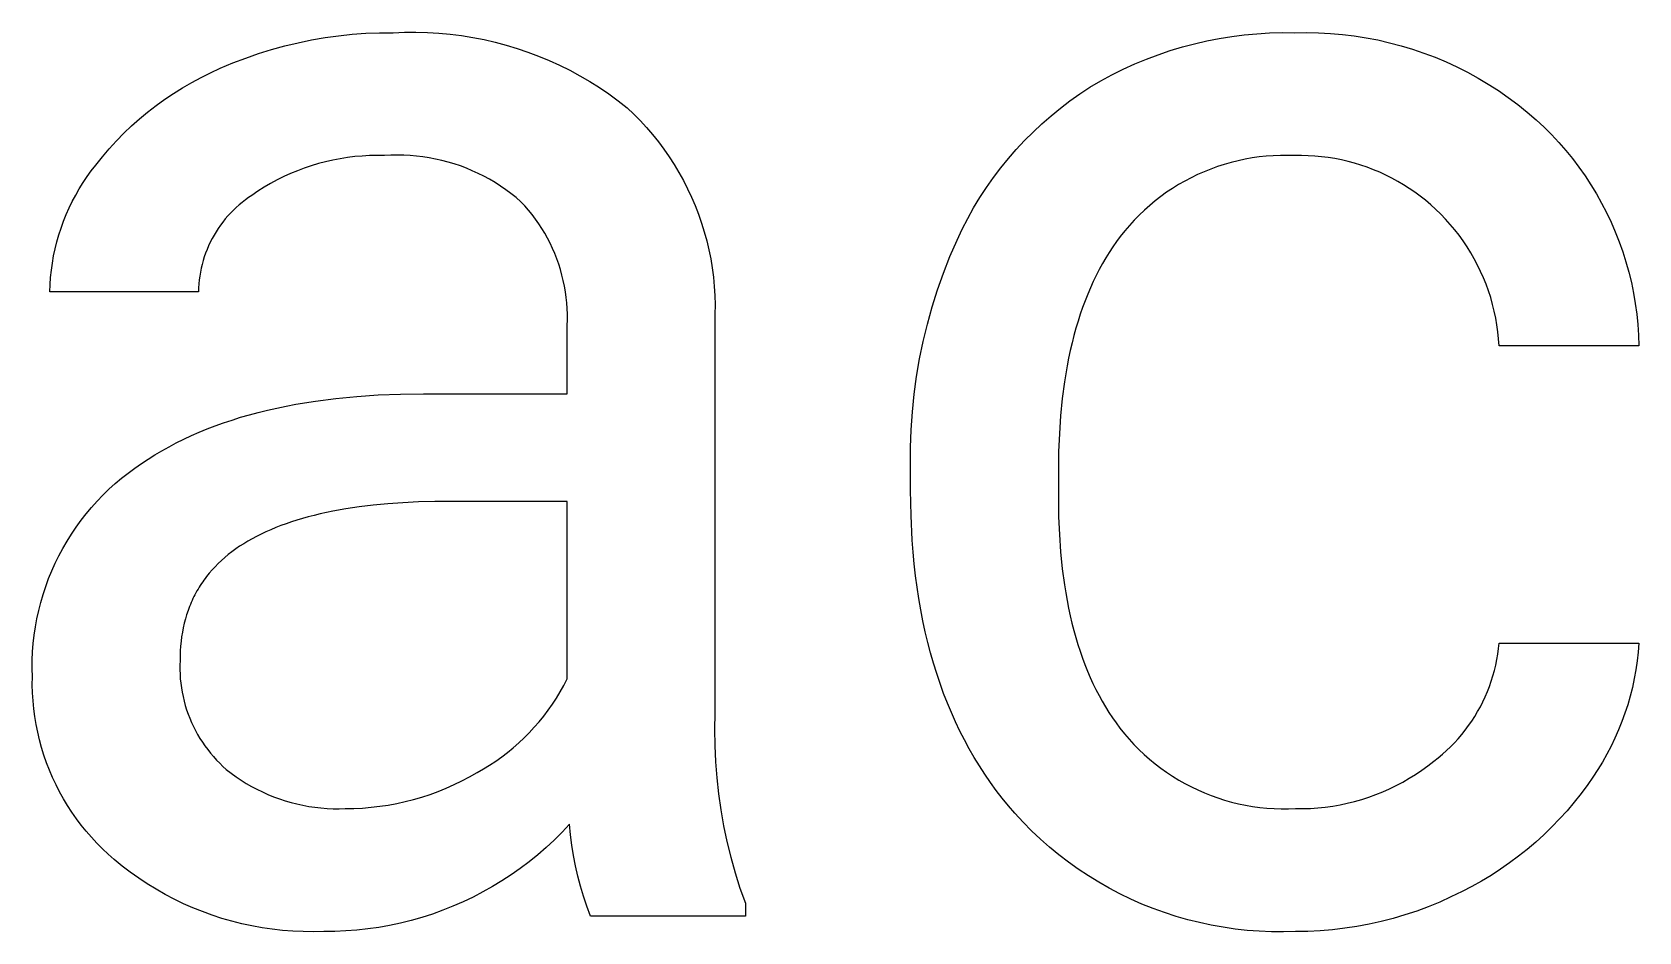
# Model space of a CAD drawing. Header units: millimetres. Extents: x -1576 to 3664, y -445 to 3215.
# Drawn here: x 3500.7 to 3552.5, y 18 to 46.9 of the extents above; entities that cross this region are included whole.
import ezdxf

# ---------------------------------------------------------------- set-up
doc = ezdxf.new("R2010")
doc.units = ezdxf.units.MM
doc.header["$MEASUREMENT"] = 0
doc.layers.add('Domyślny', color=7, linetype='Continuous', true_color=0x000000)

msp = doc.modelspace()

# ---------------------------------------------------------------- linework, layer by layer
at = {"layer": 'Domyślny'}
for p, q in [((3508.871, 46.473), (3509.299, 46.576)), ((3509.299, 46.576), (3509.731, 46.665)), ((3509.731, 46.665), (3510.165, 46.74)), ((3510.165, 46.74), (3510.601, 46.8)), ((3510.601, 46.8), (3511.039, 46.845)), ((3511.039, 46.845), (3511.478, 46.877)), ((3511.478, 46.877), (3511.918, 46.893)), ((3511.918, 46.893), (3512.358, 46.896)), ((3512.358, 46.896), (3512.725, 46.911)), ((3512.725, 46.911), (3513.093, 46.914)), ((3513.093, 46.914), (3513.461, 46.905)), ((3513.461, 46.905), (3513.828, 46.884)), ((3513.828, 46.884), (3514.194, 46.85)), ((3514.194, 46.85), (3514.559, 46.804)), ((3514.559, 46.804), (3514.922, 46.746)), ((3514.922, 46.746), (3515.283, 46.675)), ((3515.283, 46.675), (3515.641, 46.593)), ((3515.641, 46.593), (3515.996, 46.498)), ((3538.153, 46.543), (3538.549, 46.634)), ((3538.549, 46.634), (3538.949, 46.712)), ((3538.949, 46.712), (3539.35, 46.777)), ((3539.35, 46.777), (3539.753, 46.828)), ((3539.753, 46.828), (3540.158, 46.865)), ((3540.158, 46.865), (3540.564, 46.889)), ((3540.564, 46.889), (3540.971, 46.899)), ((3540.971, 46.899), (3541.377, 46.896)), ((3541.377, 46.896), (3541.762, 46.902)), ((3541.762, 46.902), (3542.147, 46.895)), ((3542.147, 46.895), (3542.531, 46.875)), ((3542.531, 46.875), (3542.914, 46.841)), ((3542.914, 46.841), (3543.296, 46.794)), ((3543.296, 46.794), (3543.676, 46.735)), ((3543.676, 46.735), (3544.054, 46.662)), ((3544.054, 46.662), (3544.429, 46.576)), ((3544.429, 46.576), (3544.801, 46.477)), ((3507.2, 45.923), (3507.611, 46.081)), ((3507.611, 46.081), (3508.026, 46.226)), ((3508.026, 46.226), (3508.447, 46.357)), ((3508.447, 46.357), (3508.871, 46.473)), ((3515.996, 46.498), (3516.348, 46.392)), ((3516.348, 46.392), (3516.697, 46.274)), ((3516.697, 46.274), (3517.041, 46.145)), ((3517.041, 46.145), (3517.38, 46.004)), ((3536.23, 45.89), (3536.605, 46.047)), ((3536.605, 46.047), (3536.986, 46.19)), ((3536.986, 46.19), (3537.371, 46.321)), ((3537.371, 46.321), (3537.76, 46.438)), ((3537.76, 46.438), (3538.153, 46.543)), ((3544.801, 46.477), (3545.169, 46.366)), ((3545.169, 46.366), (3545.533, 46.241)), ((3545.533, 46.241), (3545.893, 46.105)), ((3545.893, 46.105), (3546.248, 45.956)), ((3506.175, 45.46), (3506.482, 45.611)), ((3506.482, 45.611), (3506.794, 45.751)), ((3506.794, 45.751), (3507.2, 45.923)), ((3517.38, 46.004), (3517.715, 45.851)), ((3517.715, 45.851), (3518.044, 45.688)), ((3518.044, 45.688), (3518.368, 45.513)), ((3518.368, 45.513), (3518.686, 45.328)), ((3535.138, 45.348), (3535.496, 45.541)), ((3535.496, 45.541), (3535.86, 45.722)), ((3535.86, 45.722), (3536.23, 45.89)), ((3546.248, 45.956), (3546.597, 45.795)), ((3546.597, 45.795), (3546.941, 45.622)), ((3546.941, 45.622), (3547.278, 45.437)), ((3505.287, 44.946), (3505.578, 45.128)), ((3505.578, 45.128), (3505.874, 45.299)), ((3505.874, 45.299), (3506.175, 45.46)), ((3518.686, 45.328), (3518.997, 45.133)), ((3518.997, 45.133), (3519.301, 44.927)), ((3534.462, 44.929), (3534.787, 45.143)), ((3534.787, 45.143), (3535.138, 45.348)), ((3547.278, 45.437), (3547.609, 45.24)), ((3547.609, 45.24), (3547.933, 45.033)), ((3547.933, 45.033), (3548.25, 44.814)), ((3504.456, 44.345), (3504.727, 44.555)), ((3504.727, 44.555), (3505.004, 44.755)), ((3505.004, 44.755), (3505.287, 44.946)), ((3519.301, 44.927), (3519.599, 44.71)), ((3519.599, 44.71), (3519.889, 44.484)), ((3519.889, 44.484), (3520.105, 44.28)), ((3533.834, 44.469), (3534.144, 44.704)), ((3534.144, 44.704), (3534.462, 44.929)), ((3548.25, 44.814), (3548.559, 44.585)), ((3548.559, 44.585), (3548.859, 44.345)), ((3503.938, 43.899), (3504.193, 44.127)), ((3504.193, 44.127), (3504.456, 44.345)), ((3520.105, 44.28), (3520.314, 44.068)), ((3520.314, 44.068), (3520.516, 43.849)), ((3532.956, 43.701), (3533.24, 43.967)), ((3533.24, 43.967), (3533.533, 44.223)), ((3533.533, 44.223), (3533.834, 44.469)), ((3548.859, 44.345), (3549.152, 44.094)), ((3549.152, 44.094), (3549.402, 43.861)), ((3503.451, 43.419), (3503.691, 43.663)), ((3503.691, 43.663), (3503.938, 43.899)), ((3520.516, 43.849), (3520.71, 43.623)), ((3520.71, 43.623), (3520.896, 43.391)), ((3532.681, 43.425), (3532.956, 43.701)), ((3549.402, 43.861), (3549.644, 43.619)), ((3549.644, 43.619), (3549.878, 43.369)), ((3502.998, 42.906), (3503.22, 43.166)), ((3503.22, 43.166), (3503.451, 43.419)), ((3511.361, 42.93), (3511.123, 42.91)), ((3511.599, 42.942), (3511.361, 42.93)), ((3511.838, 42.946), (3511.599, 42.942)), ((3512.076, 42.942), (3511.838, 42.946)), ((3512.283, 42.953), (3512.076, 42.942)), ((3512.49, 42.958), (3512.283, 42.953)), ((3512.697, 42.955), (3512.49, 42.958)), ((3512.904, 42.945), (3512.697, 42.955)), ((3513.11, 42.928), (3512.904, 42.945)), ((3513.316, 42.904), (3513.11, 42.928)), ((3520.896, 43.391), (3521.074, 43.153)), ((3521.074, 43.153), (3521.244, 42.908)), ((3532.161, 42.847), (3532.416, 43.141)), ((3532.416, 43.141), (3532.681, 43.425)), ((3540.688, 42.94), (3540.459, 42.924)), ((3540.918, 42.949), (3540.688, 42.94)), ((3541.148, 42.949), (3540.918, 42.949)), ((3541.377, 42.942), (3541.148, 42.949)), ((3541.594, 42.944), (3541.377, 42.942)), ((3541.81, 42.939), (3541.594, 42.944)), ((3542.026, 42.927), (3541.81, 42.939)), ((3542.242, 42.907), (3542.026, 42.927)), ((3549.878, 43.369), (3550.103, 43.111)), ((3550.103, 43.111), (3550.319, 42.845)), ((3502.507, 42.267), (3502.642, 42.455)), ((3502.642, 42.455), (3502.785, 42.639)), ((3502.785, 42.639), (3502.998, 42.906)), ((3509.274, 42.457), (3509.054, 42.365)), ((3509.498, 42.541), (3509.274, 42.457)), ((3509.724, 42.618), (3509.498, 42.541)), ((3509.952, 42.686), (3509.724, 42.618)), ((3510.183, 42.747), (3509.952, 42.686)), ((3510.416, 42.8), (3510.183, 42.747)), ((3510.65, 42.844), (3510.416, 42.8)), ((3510.886, 42.881), (3510.65, 42.844)), ((3511.123, 42.91), (3510.886, 42.881)), ((3513.52, 42.872), (3513.316, 42.904)), ((3513.724, 42.834), (3513.52, 42.872)), ((3513.926, 42.788), (3513.724, 42.834)), ((3514.126, 42.736), (3513.926, 42.788)), ((3514.324, 42.676), (3514.126, 42.736)), ((3514.521, 42.61), (3514.324, 42.676)), ((3514.714, 42.537), (3514.521, 42.61)), ((3514.906, 42.458), (3514.714, 42.537)), ((3515.094, 42.371), (3514.906, 42.458)), ((3521.244, 42.908), (3521.405, 42.658)), ((3521.405, 42.658), (3521.558, 42.403)), ((3531.681, 42.235), (3531.916, 42.545)), ((3531.916, 42.545), (3532.161, 42.847)), ((3538.46, 42.425), (3538.25, 42.332)), ((3538.673, 42.511), (3538.46, 42.425)), ((3538.889, 42.589), (3538.673, 42.511)), ((3539.108, 42.66), (3538.889, 42.589)), ((3539.329, 42.724), (3539.108, 42.66)), ((3539.552, 42.779), (3539.329, 42.724)), ((3539.777, 42.827), (3539.552, 42.779)), ((3540.003, 42.867), (3539.777, 42.827)), ((3540.231, 42.899), (3540.003, 42.867)), ((3540.459, 42.924), (3540.231, 42.899)), ((3542.456, 42.88), (3542.242, 42.907)), ((3542.67, 42.845), (3542.456, 42.88)), ((3542.883, 42.804), (3542.67, 42.845)), ((3543.093, 42.755), (3542.883, 42.804)), ((3543.302, 42.699), (3543.093, 42.755)), ((3543.51, 42.636), (3543.302, 42.699)), ((3543.714, 42.566), (3543.51, 42.636)), ((3543.917, 42.49), (3543.714, 42.566)), ((3544.116, 42.406), (3543.917, 42.49)), ((3550.319, 42.845), (3550.526, 42.572)), ((3550.526, 42.572), (3550.723, 42.293)), ((3502.255, 41.876), (3502.377, 42.074)), ((3502.377, 42.074), (3502.507, 42.267)), ((3508.208, 41.925), (3508.007, 41.797)), ((3508.414, 42.046), (3508.208, 41.925)), ((3508.624, 42.16), (3508.414, 42.046)), ((3508.837, 42.266), (3508.624, 42.16)), ((3509.054, 42.365), (3508.837, 42.266)), ((3515.279, 42.279), (3515.094, 42.371)), ((3515.461, 42.18), (3515.279, 42.279)), ((3515.639, 42.075), (3515.461, 42.18)), ((3515.814, 41.963), (3515.639, 42.075)), ((3515.984, 41.846), (3515.814, 41.963)), ((3521.558, 42.403), (3521.702, 42.143)), ((3521.702, 42.143), (3521.837, 41.877)), ((3531.244, 41.591), (3531.457, 41.917)), ((3531.457, 41.917), (3531.681, 42.235)), ((3537.641, 42.011), (3537.445, 41.889)), ((3537.84, 42.125), (3537.641, 42.011)), ((3538.043, 42.232), (3537.84, 42.125)), ((3538.25, 42.332), (3538.043, 42.232)), ((3544.313, 42.316), (3544.116, 42.406)), ((3544.506, 42.219), (3544.313, 42.316)), ((3544.696, 42.115), (3544.506, 42.219)), ((3544.883, 42.005), (3544.696, 42.115)), ((3545.066, 41.889), (3544.883, 42.005)), ((3550.723, 42.293), (3550.911, 42.006)), ((3550.911, 42.006), (3551.088, 41.714)), ((3501.929, 41.261), (3502.031, 41.47)), ((3502.031, 41.47), (3502.139, 41.675)), ((3502.139, 41.675), (3502.255, 41.876)), ((3507.5, 41.439), (3507.402, 41.358)), ((3507.601, 41.517), (3507.5, 41.439)), ((3507.704, 41.591), (3507.601, 41.517)), ((3507.81, 41.662), (3507.704, 41.591)), ((3508.007, 41.797), (3507.81, 41.662)), ((3516.151, 41.723), (3515.984, 41.846)), ((3516.313, 41.594), (3516.151, 41.723)), ((3516.47, 41.459), (3516.313, 41.594)), ((3516.594, 41.326), (3516.47, 41.459)), ((3521.837, 41.877), (3521.963, 41.608)), ((3521.963, 41.608), (3522.08, 41.334)), ((3531.042, 41.258), (3531.244, 41.591)), ((3536.886, 41.487), (3536.709, 41.34)), ((3537.068, 41.627), (3536.886, 41.487)), ((3537.254, 41.762), (3537.068, 41.627)), ((3537.445, 41.889), (3537.254, 41.762)), ((3545.244, 41.767), (3545.066, 41.889)), ((3545.419, 41.639), (3545.244, 41.767)), ((3545.588, 41.505), (3545.419, 41.639)), ((3545.754, 41.365), (3545.588, 41.505)), ((3551.088, 41.714), (3551.256, 41.416)), ((3551.256, 41.416), (3551.413, 41.112)), ((3501.749, 40.833), (3501.835, 41.048)), ((3501.835, 41.048), (3501.929, 41.261)), ((3506.956, 40.905), (3506.877, 40.805)), ((3507.039, 41.001), (3506.956, 40.905)), ((3507.126, 41.095), (3507.039, 41.001)), ((3507.215, 41.186), (3507.126, 41.095)), ((3507.307, 41.273), (3507.215, 41.186)), ((3507.402, 41.358), (3507.307, 41.273)), ((3516.713, 41.188), (3516.594, 41.326)), ((3516.828, 41.046), (3516.713, 41.188)), ((3516.938, 40.901), (3516.828, 41.046)), ((3517.043, 40.752), (3516.938, 40.901)), ((3522.08, 41.334), (3522.187, 41.056)), ((3522.187, 41.056), (3522.285, 40.775)), ((3530.673, 40.573), (3530.852, 40.919)), ((3530.852, 40.919), (3531.042, 41.258)), ((3536.21, 40.864), (3536.055, 40.695)), ((3536.371, 41.029), (3536.21, 40.864)), ((3536.537, 41.187), (3536.371, 41.029)), ((3536.709, 41.34), (3536.537, 41.187)), ((3545.914, 41.22), (3545.754, 41.365)), ((3546.076, 41.063), (3545.914, 41.22)), ((3546.233, 40.9), (3546.076, 41.063)), ((3546.384, 40.732), (3546.233, 40.9)), ((3551.413, 41.112), (3551.56, 40.802)), ((3501.534, 40.17), (3501.598, 40.393)), ((3501.598, 40.393), (3501.669, 40.614)), ((3501.669, 40.614), (3501.749, 40.833)), ((3506.593, 40.383), (3506.531, 40.272)), ((3506.659, 40.492), (3506.593, 40.383)), ((3506.728, 40.599), (3506.659, 40.492)), ((3506.801, 40.704), (3506.728, 40.599)), ((3506.877, 40.805), (3506.801, 40.704)), ((3517.142, 40.599), (3517.043, 40.752)), ((3517.237, 40.443), (3517.142, 40.599)), ((3517.326, 40.284), (3517.237, 40.443)), ((3522.285, 40.775), (3522.373, 40.491)), ((3522.373, 40.491), (3522.451, 40.204)), ((3530.507, 40.222), (3530.673, 40.573)), ((3535.764, 40.34), (3535.641, 40.175)), ((3535.906, 40.52), (3535.764, 40.34)), ((3536.055, 40.695), (3535.906, 40.52)), ((3546.529, 40.559), (3546.384, 40.732)), ((3546.668, 40.38), (3546.529, 40.559)), ((3546.8, 40.197), (3546.668, 40.38)), ((3551.56, 40.802), (3551.697, 40.488)), ((3551.697, 40.488), (3551.822, 40.17)), ((3501.43, 39.717), (3501.478, 39.944)), ((3501.478, 39.944), (3501.534, 40.17)), ((3506.369, 39.927), (3506.323, 39.808)), ((3506.419, 40.044), (3506.369, 39.927)), ((3506.473, 40.159), (3506.419, 40.044)), ((3506.531, 40.272), (3506.473, 40.159)), ((3517.409, 40.122), (3517.326, 40.284)), ((3517.488, 39.958), (3517.409, 40.122)), ((3517.56, 39.791), (3517.488, 39.958)), ((3522.451, 40.204), (3522.519, 39.914)), ((3522.519, 39.914), (3522.578, 39.622)), ((3530.279, 39.696), (3530.507, 40.222)), ((3535.408, 39.831), (3535.297, 39.653)), ((3535.522, 40.005), (3535.408, 39.831)), ((3535.641, 40.175), (3535.522, 40.005)), ((3546.926, 40.01), (3546.8, 40.197)), ((3547.045, 39.818), (3546.926, 40.01)), ((3551.822, 40.17), (3551.936, 39.847)), ((3551.936, 39.847), (3552.04, 39.521)), ((3501.357, 39.258), (3501.389, 39.488)), ((3501.389, 39.488), (3501.43, 39.717)), ((3506.178, 39.32), (3506.153, 39.196)), ((3506.208, 39.444), (3506.178, 39.32)), ((3506.242, 39.567), (3506.208, 39.444)), ((3506.28, 39.688), (3506.242, 39.567)), ((3506.323, 39.808), (3506.28, 39.688)), ((3517.627, 39.621), (3517.56, 39.791)), ((3517.688, 39.449), (3517.627, 39.621)), ((3517.743, 39.275), (3517.688, 39.449)), ((3522.578, 39.622), (3522.626, 39.329)), ((3522.626, 39.329), (3522.665, 39.034)), ((3530.07, 39.162), (3530.279, 39.696)), ((3535.19, 39.47), (3535.086, 39.282)), ((3535.297, 39.653), (3535.19, 39.47)), ((3547.158, 39.622), (3547.045, 39.818)), ((3547.264, 39.423), (3547.158, 39.622)), ((3547.362, 39.219), (3547.264, 39.423)), ((3552.04, 39.521), (3552.132, 39.191)), ((3501.308, 38.564), (3501.316, 38.796)), ((3501.316, 38.796), (3501.333, 39.027)), ((3501.333, 39.027), (3501.357, 39.258)), ((3506.101, 38.818), (3506.092, 38.691)), ((3506.114, 38.944), (3506.101, 38.818)), ((3506.131, 39.07), (3506.114, 38.944)), ((3506.153, 39.196), (3506.131, 39.07)), ((3517.792, 39.1), (3517.743, 39.275)), ((3517.835, 38.923), (3517.792, 39.1)), ((3517.872, 38.745), (3517.835, 38.923)), ((3522.665, 39.034), (3522.693, 38.738)), ((3529.879, 38.621), (3530.07, 39.162)), ((3534.892, 38.893), (3534.8, 38.692)), ((3534.987, 39.09), (3534.892, 38.893)), ((3535.086, 39.282), (3534.987, 39.09)), ((3547.454, 39.013), (3547.362, 39.219)), ((3547.538, 38.803), (3547.454, 39.013)), ((3547.615, 38.591), (3547.538, 38.803)), ((3552.132, 39.191), (3552.213, 38.858)), ((3552.213, 38.858), (3552.282, 38.523)), ((3506.088, 38.564), (3501.308, 38.564)), ((3506.092, 38.691), (3506.088, 38.564)), ((3517.903, 38.565), (3517.872, 38.745)), ((3517.928, 38.384), (3517.903, 38.565)), ((3517.947, 38.203), (3517.928, 38.384)), ((3522.693, 38.738), (3522.711, 38.44)), ((3522.711, 38.44), (3522.719, 38.143)), ((3529.706, 38.074), (3529.879, 38.621)), ((3534.629, 38.276), (3534.55, 38.061)), ((3534.713, 38.486), (3534.629, 38.276)), ((3534.8, 38.692), (3534.713, 38.486)), ((3547.685, 38.376), (3547.615, 38.591)), ((3547.747, 38.159), (3547.685, 38.376)), ((3552.282, 38.523), (3552.34, 38.186)), ((3517.96, 38.021), (3517.947, 38.203)), ((3517.966, 37.839), (3517.96, 38.021)), ((3517.966, 37.657), (3517.966, 37.839)), ((3522.719, 38.143), (3522.717, 37.845)), ((3522.717, 37.845), (3522.717, 25.004)), ((3529.552, 37.522), (3529.706, 38.074)), ((3534.474, 37.842), (3534.402, 37.618)), ((3534.55, 38.061), (3534.474, 37.842)), ((3547.801, 37.94), (3547.747, 38.159)), ((3547.848, 37.719), (3547.801, 37.94)), ((3552.34, 38.186), (3552.386, 37.847)), ((3552.386, 37.847), (3552.421, 37.506)), ((3517.96, 37.475), (3517.966, 37.657)), ((3517.96, 35.282), (3517.96, 37.475)), ((3529.418, 36.965), (3529.552, 37.522)), ((3534.334, 37.389), (3534.269, 37.156)), ((3534.402, 37.618), (3534.334, 37.389)), ((3547.887, 37.496), (3547.848, 37.719)), ((3547.918, 37.272), (3547.887, 37.496)), ((3547.941, 37.048), (3547.918, 37.272)), ((3552.421, 37.506), (3552.443, 37.164)), ((3529.302, 36.403), (3529.418, 36.965)), ((3534.209, 36.919), (3534.153, 36.677)), ((3534.269, 37.156), (3534.209, 36.919)), ((3547.957, 36.822), (3547.941, 37.048)), ((3552.455, 36.822), (3547.957, 36.822)), ((3552.443, 37.164), (3552.455, 36.822)), ((3529.205, 35.838), (3529.302, 36.403)), ((3534.1, 36.43), (3534.051, 36.179)), ((3534.153, 36.677), (3534.1, 36.43)), ((3529.128, 35.27), (3529.205, 35.838)), ((3534.007, 35.923), (3533.966, 35.663)), ((3534.051, 36.179), (3534.007, 35.923)), ((3510.509, 35.132), (3511.184, 35.198)), ((3511.184, 35.198), (3511.88, 35.244)), ((3511.88, 35.244), (3512.597, 35.272)), ((3512.597, 35.272), (3513.335, 35.282)), ((3513.335, 35.282), (3517.96, 35.282)), ((3529.071, 34.699), (3529.128, 35.27)), ((3533.966, 35.663), (3533.896, 35.129)), ((3507.731, 34.607), (3508.018, 34.684)), ((3508.018, 34.684), (3508.311, 34.756)), ((3508.311, 34.756), (3508.609, 34.824)), ((3508.609, 34.824), (3508.913, 34.887)), ((3508.913, 34.887), (3509.222, 34.945)), ((3509.222, 34.945), (3509.855, 35.048)), ((3509.855, 35.048), (3510.509, 35.132)), ((3529.032, 34.127), (3529.071, 34.699)), ((3533.896, 35.129), (3533.841, 34.576)), ((3506.115, 34.046), (3506.371, 34.151)), ((3506.371, 34.151), (3506.632, 34.252)), ((3506.632, 34.252), (3506.899, 34.347)), ((3506.899, 34.347), (3507.171, 34.438)), ((3507.171, 34.438), (3507.448, 34.525)), ((3507.448, 34.525), (3507.731, 34.607)), ((3533.841, 34.576), (3533.802, 34.006)), ((3505.143, 33.579), (3505.378, 33.703)), ((3505.378, 33.703), (3505.618, 33.822)), ((3505.618, 33.822), (3505.864, 33.936)), ((3505.864, 33.936), (3506.115, 34.046)), ((3529.014, 33.554), (3529.032, 34.127)), ((3533.802, 34.006), (3533.779, 33.417)), ((3504.254, 33.037), (3504.468, 33.179)), ((3504.468, 33.179), (3504.688, 33.317)), ((3504.688, 33.317), (3504.913, 33.45)), ((3504.913, 33.45), (3505.143, 33.579)), ((3529.015, 32.981), (3529.014, 33.554)), ((3533.779, 33.417), (3533.771, 32.811)), ((3503.617, 32.565), (3503.828, 32.731)), ((3503.828, 32.731), (3504.045, 32.89)), ((3504.045, 32.89), (3504.254, 33.037)), ((3529.015, 32.181), (3529.015, 32.981)), ((3533.771, 32.811), (3533.771, 31.915)), ((3503.018, 32.023), (3503.211, 32.211)), ((3503.211, 32.211), (3503.411, 32.391)), ((3503.411, 32.391), (3503.617, 32.565)), ((3529.028, 31.368), (3529.015, 32.181)), ((3502.479, 31.423), (3502.652, 31.629)), ((3502.652, 31.629), (3502.831, 31.83)), ((3502.831, 31.83), (3503.018, 32.023)), ((3510.83, 31.577), (3510.412, 31.502)), ((3511.265, 31.642), (3510.83, 31.577)), ((3511.717, 31.697), (3511.265, 31.642)), ((3512.187, 31.742), (3511.717, 31.697)), ((3512.673, 31.777), (3512.187, 31.742)), ((3513.176, 31.802), (3512.673, 31.777)), ((3513.697, 31.817), (3513.176, 31.802)), ((3514.235, 31.822), (3513.697, 31.817)), ((3517.96, 31.822), (3514.235, 31.822)), ((3517.96, 26.108), (3517.96, 31.822)), ((3533.771, 31.915), (3533.779, 31.324)), ((3502.155, 30.994), (3502.313, 31.211)), ((3502.313, 31.211), (3502.479, 31.423)), ((3508.742, 31.04), (3508.577, 30.977)), ((3508.91, 31.102), (3508.742, 31.04)), ((3509.083, 31.161), (3508.91, 31.102)), ((3509.26, 31.217), (3509.083, 31.161)), ((3509.441, 31.271), (3509.26, 31.217)), ((3509.627, 31.322), (3509.441, 31.271)), ((3509.817, 31.371), (3509.627, 31.322)), ((3510.011, 31.417), (3509.817, 31.371)), ((3510.412, 31.502), (3510.011, 31.417)), ((3529.067, 30.576), (3529.028, 31.368)), ((3533.779, 31.324), (3533.802, 30.751)), ((3501.726, 30.31), (3501.861, 30.543)), ((3501.861, 30.543), (3502.004, 30.771)), ((3502.004, 30.771), (3502.155, 30.994)), ((3507.681, 30.541), (3507.547, 30.46)), ((3507.82, 30.62), (3507.681, 30.541)), ((3507.963, 30.696), (3507.82, 30.62)), ((3508.11, 30.77), (3507.963, 30.696)), ((3508.262, 30.842), (3508.11, 30.77)), ((3508.417, 30.91), (3508.262, 30.842)), ((3508.577, 30.977), (3508.417, 30.91)), ((3529.096, 30.189), (3529.067, 30.576)), ((3533.802, 30.751), (3533.841, 30.194)), ((3501.48, 29.831), (3501.599, 30.073)), ((3501.599, 30.073), (3501.726, 30.31)), ((3506.939, 30.016), (3506.83, 29.92)), ((3507.052, 30.11), (3506.939, 30.016)), ((3507.169, 30.201), (3507.052, 30.11)), ((3507.291, 30.29), (3507.169, 30.201)), ((3507.417, 30.376), (3507.291, 30.29)), ((3507.547, 30.46), (3507.417, 30.376)), ((3529.132, 29.807), (3529.096, 30.189)), ((3533.841, 30.194), (3533.895, 29.655)), ((3501.268, 29.337), (3501.37, 29.586)), ((3501.37, 29.586), (3501.48, 29.831)), ((3506.438, 29.509), (3506.394, 29.455)), ((3506.53, 29.616), (3506.438, 29.509)), ((3506.626, 29.72), (3506.53, 29.616)), ((3506.726, 29.821), (3506.626, 29.72)), ((3506.83, 29.92), (3506.726, 29.821)), ((3529.175, 29.43), (3529.132, 29.807)), ((3533.895, 29.655), (3533.965, 29.133)), ((3501.091, 28.829), (3501.175, 29.084)), ((3501.175, 29.084), (3501.268, 29.337)), ((3506.078, 29), (3506.043, 28.94)), ((3506.114, 29.059), (3506.078, 29)), ((3506.15, 29.118), (3506.114, 29.059)), ((3506.188, 29.175), (3506.15, 29.118)), ((3506.227, 29.233), (3506.188, 29.175)), ((3506.267, 29.289), (3506.227, 29.233)), ((3506.308, 29.345), (3506.267, 29.289)), ((3506.35, 29.401), (3506.308, 29.345)), ((3506.394, 29.455), (3506.35, 29.401)), ((3529.224, 29.059), (3529.175, 29.43)), ((3529.28, 28.693), (3529.224, 29.059)), ((3533.965, 29.133), (3534.005, 28.879)), ((3500.948, 28.31), (3501.015, 28.571)), ((3501.015, 28.571), (3501.091, 28.829)), ((3505.83, 28.505), (3505.804, 28.44)), ((3505.858, 28.569), (3505.83, 28.505)), ((3505.886, 28.632), (3505.858, 28.569)), ((3505.915, 28.695), (3505.886, 28.632)), ((3505.946, 28.757), (3505.915, 28.695)), ((3505.977, 28.819), (3505.946, 28.757)), ((3506.01, 28.88), (3505.977, 28.819)), ((3506.043, 28.94), (3506.01, 28.88)), ((3529.342, 28.332), (3529.28, 28.693)), ((3534.005, 28.879), (3534.05, 28.628)), ((3534.05, 28.628), (3534.098, 28.383)), ((3500.842, 27.782), (3500.891, 28.047)), ((3500.891, 28.047), (3500.948, 28.31)), ((3505.67, 28.038), (3505.634, 27.9)), ((3505.71, 28.175), (3505.67, 28.038)), ((3505.755, 28.309), (3505.71, 28.175)), ((3505.804, 28.44), (3505.755, 28.309)), ((3529.411, 27.978), (3529.342, 28.332)), ((3529.486, 27.628), (3529.411, 27.978)), ((3534.098, 28.383), (3534.15, 28.141)), ((3534.15, 28.141), (3534.206, 27.904)), ((3500.773, 27.249), (3500.803, 27.516)), ((3500.803, 27.516), (3500.842, 27.782)), ((3505.55, 27.468), (3505.531, 27.319)), ((3505.574, 27.614), (3505.55, 27.468)), ((3505.602, 27.758), (3505.574, 27.614)), ((3505.634, 27.9), (3505.602, 27.758)), ((3529.568, 27.284), (3529.486, 27.628)), ((3534.206, 27.904), (3534.266, 27.671)), ((3534.266, 27.671), (3534.33, 27.442)), ((3534.33, 27.442), (3534.397, 27.218)), ((3500.74, 26.712), (3500.752, 26.981)), ((3500.752, 26.981), (3500.773, 27.249)), ((3505.506, 27.014), (3505.499, 26.858)), ((3505.516, 27.168), (3505.506, 27.014)), ((3505.531, 27.319), (3505.516, 27.168)), ((3529.657, 26.946), (3529.568, 27.284)), ((3529.752, 26.613), (3529.657, 26.946)), ((3534.397, 27.218), (3534.469, 26.998)), ((3534.469, 26.998), (3534.544, 26.782)), ((3547.884, 26.73), (3547.914, 26.907)), ((3547.914, 26.907), (3547.938, 27.084)), ((3547.938, 27.084), (3547.957, 27.262)), ((3547.957, 27.262), (3552.455, 27.262)), ((3552.432, 26.975), (3552.4, 26.688)), ((3552.455, 27.262), (3552.432, 26.975)), ((3500.737, 26.443), (3500.74, 26.712)), ((3500.744, 26.174), (3500.737, 26.443)), ((3505.497, 26.699), (3505.492, 26.553)), ((3505.492, 26.553), (3505.492, 26.407)), ((3505.492, 26.407), (3505.497, 26.261)), ((3505.499, 26.858), (3505.497, 26.699)), ((3529.853, 26.285), (3529.752, 26.613)), ((3534.544, 26.782), (3534.623, 26.57)), ((3534.623, 26.57), (3534.707, 26.363)), ((3547.758, 26.208), (3547.806, 26.381)), ((3547.806, 26.381), (3547.848, 26.555)), ((3547.848, 26.555), (3547.884, 26.73)), ((3552.358, 26.403), (3552.306, 26.119)), ((3552.4, 26.688), (3552.358, 26.403)), ((3500.743, 25.918), (3500.744, 26.174)), ((3500.75, 25.662), (3500.743, 25.918)), ((3505.497, 26.261), (3505.506, 26.116)), ((3505.506, 26.116), (3505.521, 25.971)), ((3505.521, 25.971), (3505.54, 25.826)), ((3517.735, 25.693), (3517.851, 25.899)), ((3517.851, 25.899), (3517.96, 26.108)), ((3529.961, 25.963), (3529.853, 26.285)), ((3530.076, 25.646), (3529.961, 25.963)), ((3534.707, 26.363), (3534.794, 26.16)), ((3534.794, 26.16), (3534.884, 25.962)), ((3534.884, 25.962), (3534.979, 25.768)), ((3547.58, 25.701), (3547.645, 25.868)), ((3547.645, 25.868), (3547.704, 26.037)), ((3547.704, 26.037), (3547.758, 26.208)), ((3552.306, 26.119), (3552.245, 25.837)), ((3500.766, 25.407), (3500.75, 25.662)), ((3500.79, 25.152), (3500.766, 25.407)), ((3505.54, 25.826), (3505.564, 25.682)), ((3505.564, 25.682), (3505.594, 25.539)), ((3505.594, 25.539), (3505.627, 25.398)), ((3505.627, 25.398), (3505.666, 25.257)), ((3517.483, 25.295), (3517.612, 25.492)), ((3517.612, 25.492), (3517.735, 25.693)), ((3530.197, 25.335), (3530.076, 25.646)), ((3534.979, 25.768), (3535.078, 25.578)), ((3535.078, 25.578), (3535.18, 25.392)), ((3535.18, 25.392), (3535.286, 25.211)), ((3547.352, 25.215), (3547.433, 25.375)), ((3547.433, 25.375), (3547.509, 25.537)), ((3547.509, 25.537), (3547.58, 25.701)), ((3552.175, 25.558), (3552.095, 25.281)), ((3552.245, 25.837), (3552.175, 25.558)), ((3500.824, 24.898), (3500.79, 25.152)), ((3500.866, 24.646), (3500.824, 24.898)), ((3505.666, 25.257), (3505.709, 25.118)), ((3505.709, 25.118), (3505.757, 24.98)), ((3505.757, 24.98), (3505.81, 24.844)), ((3505.81, 24.844), (3505.867, 24.71)), ((3517.055, 24.731), (3517.204, 24.914)), ((3517.204, 24.914), (3517.346, 25.102)), ((3517.346, 25.102), (3517.483, 25.295)), ((3522.717, 25.004), (3522.705, 24.485)), ((3530.325, 25.029), (3530.197, 25.335)), ((3530.459, 24.729), (3530.325, 25.029)), ((3535.286, 25.211), (3535.396, 25.034)), ((3535.396, 25.034), (3535.51, 24.861)), ((3535.51, 24.861), (3535.628, 24.693)), ((3547.076, 24.754), (3547.173, 24.905)), ((3547.173, 24.905), (3547.265, 25.058)), ((3547.265, 25.058), (3547.352, 25.215)), ((3552.006, 25.006), (3551.908, 24.735)), ((3552.095, 25.281), (3552.006, 25.006)), ((3500.916, 24.395), (3500.866, 24.646)), ((3500.976, 24.146), (3500.916, 24.395)), ((3505.867, 24.71), (3505.929, 24.578)), ((3505.929, 24.578), (3505.995, 24.447)), ((3505.995, 24.447), (3506.065, 24.32)), ((3506.065, 24.32), (3506.14, 24.194)), ((3516.572, 24.213), (3516.739, 24.38)), ((3516.739, 24.38), (3516.9, 24.553)), ((3516.9, 24.553), (3517.055, 24.731)), ((3522.705, 24.485), (3522.711, 23.966)), ((3530.6, 24.434), (3530.459, 24.729)), ((3530.748, 24.145), (3530.6, 24.434)), ((3535.628, 24.693), (3535.75, 24.529)), ((3535.75, 24.529), (3535.894, 24.348)), ((3535.894, 24.348), (3536.045, 24.173)), ((3546.639, 24.187), (3546.755, 24.323)), ((3546.755, 24.323), (3546.867, 24.463)), ((3546.867, 24.463), (3546.974, 24.607)), ((3546.974, 24.607), (3547.076, 24.754)), ((3551.801, 24.467), (3551.685, 24.203)), ((3551.908, 24.735), (3551.801, 24.467)), ((3501.043, 23.899), (3500.976, 24.146)), ((3501.119, 23.655), (3501.043, 23.899)), ((3506.14, 24.194), (3506.219, 24.072)), ((3506.219, 24.072), (3506.301, 23.952)), ((3506.301, 23.952), (3506.388, 23.834)), ((3506.388, 23.834), (3506.479, 23.72)), ((3516.04, 23.747), (3516.222, 23.896)), ((3516.222, 23.896), (3516.4, 24.052)), ((3516.4, 24.052), (3516.572, 24.213)), ((3522.711, 23.966), (3522.733, 23.447)), ((3530.902, 23.861), (3530.748, 24.145)), ((3531.062, 23.582), (3530.902, 23.861)), ((3536.045, 24.173), (3536.201, 24.003)), ((3536.201, 24.003), (3536.364, 23.839)), ((3536.364, 23.839), (3536.531, 23.68)), ((3546.129, 23.684), (3546.263, 23.803)), ((3546.263, 23.803), (3546.392, 23.927)), ((3546.392, 23.927), (3546.518, 24.055)), ((3546.518, 24.055), (3546.639, 24.187)), ((3551.56, 23.943), (3551.427, 23.688)), ((3551.685, 24.203), (3551.56, 23.943)), ((3501.204, 23.413), (3501.119, 23.655)), ((3501.296, 23.175), (3501.204, 23.413)), ((3506.479, 23.72), (3506.574, 23.609)), ((3506.574, 23.609), (3506.672, 23.501)), ((3506.672, 23.501), (3506.774, 23.397)), ((3506.774, 23.397), (3506.879, 23.296)), ((3506.879, 23.296), (3506.987, 23.199)), ((3515.262, 23.213), (3515.463, 23.337)), ((3515.463, 23.337), (3515.66, 23.467)), ((3515.66, 23.467), (3515.852, 23.604)), ((3515.852, 23.604), (3516.04, 23.747)), ((3522.733, 23.447), (3522.772, 22.929)), ((3531.229, 23.309), (3531.062, 23.582)), ((3531.403, 23.042), (3531.229, 23.309)), ((3536.531, 23.68), (3536.705, 23.527)), ((3536.705, 23.527), (3536.883, 23.38)), ((3536.883, 23.38), (3537.066, 23.24)), ((3545.467, 23.172), (3545.661, 23.312)), ((3545.661, 23.312), (3545.85, 23.459)), ((3545.85, 23.459), (3545.992, 23.569)), ((3545.992, 23.569), (3546.129, 23.684)), ((3551.285, 23.437), (3551.135, 23.191)), ((3551.427, 23.688), (3551.285, 23.437)), ((3501.397, 22.94), (3501.296, 23.175)), ((3501.506, 22.708), (3501.397, 22.94)), ((3506.987, 23.199), (3507.142, 23.078)), ((3507.142, 23.078), (3507.301, 22.963)), ((3507.301, 22.963), (3507.464, 22.854)), ((3507.464, 22.854), (3507.631, 22.75)), ((3514.319, 22.709), (3514.569, 22.83)), ((3514.569, 22.83), (3514.815, 22.959)), ((3514.815, 22.959), (3515.057, 23.096)), ((3515.057, 23.096), (3515.262, 23.213)), ((3522.772, 22.929), (3522.829, 22.413)), ((3531.583, 22.779), (3531.403, 23.042)), ((3531.77, 22.523), (3531.583, 22.779)), ((3537.066, 23.24), (3537.254, 23.106)), ((3537.254, 23.106), (3537.447, 22.978)), ((3537.447, 22.978), (3537.644, 22.857)), ((3537.644, 22.857), (3537.845, 22.743)), ((3544.644, 22.681), (3544.856, 22.793)), ((3544.856, 22.793), (3545.064, 22.912)), ((3545.064, 22.912), (3545.267, 23.039)), ((3545.267, 23.039), (3545.467, 23.172)), ((3550.976, 22.95), (3550.81, 22.714)), ((3551.135, 23.191), (3550.976, 22.95)), ((3501.622, 22.48), (3501.506, 22.708)), ((3501.746, 22.257), (3501.622, 22.48)), ((3501.878, 22.037), (3501.746, 22.257)), ((3507.631, 22.75), (3507.801, 22.652)), ((3507.801, 22.652), (3507.974, 22.56)), ((3507.974, 22.56), (3508.15, 22.473)), ((3508.15, 22.473), (3508.329, 22.393)), ((3508.329, 22.393), (3508.511, 22.319)), ((3508.511, 22.319), (3508.695, 22.252)), ((3508.695, 22.252), (3508.881, 22.19)), ((3513.015, 22.233), (3513.282, 22.311)), ((3513.282, 22.311), (3513.546, 22.397)), ((3513.546, 22.397), (3513.807, 22.493)), ((3513.807, 22.493), (3514.065, 22.597)), ((3514.065, 22.597), (3514.319, 22.709)), ((3522.829, 22.413), (3522.902, 21.899)), ((3531.963, 22.272), (3531.77, 22.523)), ((3532.163, 22.026), (3531.963, 22.272)), ((3537.845, 22.743), (3538.05, 22.636)), ((3538.05, 22.636), (3538.258, 22.537)), ((3538.258, 22.537), (3538.47, 22.444)), ((3538.47, 22.444), (3538.684, 22.359)), ((3538.684, 22.359), (3538.902, 22.281)), ((3538.902, 22.281), (3539.122, 22.211)), ((3543.533, 22.235), (3543.761, 22.309)), ((3543.761, 22.309), (3543.986, 22.39)), ((3543.986, 22.39), (3544.209, 22.48)), ((3544.209, 22.48), (3544.428, 22.577)), ((3544.428, 22.577), (3544.644, 22.681)), ((3550.598, 22.426), (3550.376, 22.145)), ((3550.81, 22.714), (3550.598, 22.426)), ((3502.018, 21.823), (3501.878, 22.037)), ((3502.164, 21.613), (3502.018, 21.823)), ((3508.881, 22.19), (3509.07, 22.135)), ((3509.07, 22.135), (3509.26, 22.087)), ((3509.26, 22.087), (3509.451, 22.045)), ((3509.451, 22.045), (3509.645, 22.01)), ((3509.645, 22.01), (3509.839, 21.981)), ((3509.839, 21.981), (3510.034, 21.959)), ((3510.034, 21.959), (3510.229, 21.944)), ((3510.229, 21.944), (3510.425, 21.935)), ((3510.425, 21.935), (3510.621, 21.933)), ((3510.621, 21.933), (3510.818, 21.938)), ((3510.818, 21.938), (3511.095, 21.943)), ((3511.095, 21.943), (3511.373, 21.957)), ((3511.373, 21.957), (3511.65, 21.98)), ((3511.65, 21.98), (3511.926, 22.012)), ((3511.926, 22.012), (3512.201, 22.054)), ((3512.201, 22.054), (3512.474, 22.104)), ((3512.474, 22.104), (3512.746, 22.164)), ((3512.746, 22.164), (3513.015, 22.233)), ((3522.902, 21.899), (3522.993, 21.388)), ((3532.37, 21.786), (3532.163, 22.026)), ((3532.634, 21.5), (3532.37, 21.786)), ((3539.122, 22.211), (3539.344, 22.148)), ((3539.344, 22.148), (3539.569, 22.093)), ((3539.569, 22.093), (3539.795, 22.046)), ((3539.795, 22.046), (3540.023, 22.007)), ((3540.023, 22.007), (3540.251, 21.976)), ((3540.251, 21.976), (3540.481, 21.952)), ((3540.481, 21.952), (3540.712, 21.937)), ((3540.712, 21.937), (3540.943, 21.929)), ((3540.943, 21.929), (3541.174, 21.93)), ((3541.174, 21.93), (3541.404, 21.938)), ((3541.404, 21.938), (3541.644, 21.938)), ((3541.644, 21.938), (3541.884, 21.946)), ((3541.884, 21.946), (3542.123, 21.963)), ((3542.123, 21.963), (3542.361, 21.988)), ((3542.361, 21.988), (3542.599, 22.021)), ((3542.599, 22.021), (3542.835, 22.062)), ((3542.835, 22.062), (3543.069, 22.112)), ((3543.069, 22.112), (3543.302, 22.17)), ((3543.302, 22.17), (3543.533, 22.235)), ((3550.145, 21.871), (3549.905, 21.606)), ((3550.376, 22.145), (3550.145, 21.871)), ((3502.318, 21.408), (3502.164, 21.613)), ((3502.478, 21.209), (3502.318, 21.408)), ((3502.645, 21.015), (3502.478, 21.209)), ((3518.038, 21.436), (3517.793, 21.177)), ((3518.068, 21.099), (3518.038, 21.436)), ((3522.993, 21.388), (3523.1, 20.88)), ((3532.909, 21.223), (3532.634, 21.5)), ((3533.192, 20.956), (3532.909, 21.223)), ((3549.657, 21.348), (3549.4, 21.098)), ((3549.905, 21.606), (3549.657, 21.348)), ((3502.819, 20.827), (3502.645, 21.015)), ((3502.999, 20.646), (3502.819, 20.827)), ((3517.541, 20.927), (3517.28, 20.685)), ((3517.793, 21.177), (3517.541, 20.927)), ((3518.11, 20.764), (3518.068, 21.099)), ((3518.162, 20.43), (3518.11, 20.764)), ((3523.1, 20.88), (3523.224, 20.376)), ((3533.485, 20.699), (3533.192, 20.956)), ((3533.786, 20.451), (3533.485, 20.699)), ((3549.135, 20.858), (3548.863, 20.626)), ((3549.4, 21.098), (3549.135, 20.858)), ((3503.185, 20.47), (3502.999, 20.646)), ((3503.377, 20.301), (3503.185, 20.47)), ((3503.634, 20.091), (3503.377, 20.301)), ((3516.734, 20.229), (3516.45, 20.015)), ((3517.011, 20.452), (3516.734, 20.229)), ((3517.28, 20.685), (3517.011, 20.452)), ((3518.226, 20.098), (3518.162, 20.43)), ((3523.224, 20.376), (3523.364, 19.876)), ((3534.095, 20.214), (3533.786, 20.451)), ((3534.412, 19.988), (3534.095, 20.214)), ((3548.295, 20.189), (3548.001, 19.985)), ((3548.582, 20.403), (3548.295, 20.189)), ((3548.863, 20.626), (3548.582, 20.403)), ((3503.898, 19.89), (3503.634, 20.091)), ((3504.169, 19.698), (3503.898, 19.89)), ((3504.445, 19.515), (3504.169, 19.698)), ((3516.159, 19.81), (3515.861, 19.615)), ((3516.45, 20.015), (3516.159, 19.81)), ((3518.3, 19.768), (3518.226, 20.098)), ((3518.386, 19.441), (3518.3, 19.768)), ((3523.364, 19.876), (3523.521, 19.381)), ((3534.737, 19.773), (3534.412, 19.988)), ((3535.069, 19.569), (3534.737, 19.773)), ((3547.7, 19.791), (3547.393, 19.607)), ((3548.001, 19.985), (3547.7, 19.791)), ((3504.728, 19.342), (3504.445, 19.515)), ((3505.017, 19.178), (3504.728, 19.342)), ((3505.31, 19.024), (3505.017, 19.178)), ((3515.247, 19.256), (3514.931, 19.093)), ((3515.557, 19.431), (3515.247, 19.256)), ((3515.861, 19.615), (3515.557, 19.431)), ((3518.482, 19.117), (3518.386, 19.441)), ((3523.521, 19.381), (3523.694, 18.892)), ((3535.407, 19.376), (3535.069, 19.569)), ((3535.752, 19.195), (3535.407, 19.376)), ((3536.103, 19.026), (3535.752, 19.195)), ((3546.762, 19.27), (3546.405, 19.095)), ((3547.08, 19.433), (3546.762, 19.27)), ((3547.393, 19.607), (3547.08, 19.433)), ((3505.609, 18.88), (3505.31, 19.024)), ((3505.913, 18.746), (3505.609, 18.88)), ((3506.221, 18.623), (3505.913, 18.746)), ((3506.533, 18.51), (3506.221, 18.623)), ((3513.954, 18.666), (3513.619, 18.546)), ((3514.284, 18.797), (3513.954, 18.666)), ((3514.61, 18.939), (3514.284, 18.797)), ((3514.931, 19.093), (3514.61, 18.939)), ((3518.588, 18.796), (3518.482, 19.117)), ((3518.706, 18.479), (3518.588, 18.796)), ((3523.694, 18.892), (3523.694, 18.479)), ((3536.46, 18.869), (3536.103, 19.026)), ((3536.821, 18.724), (3536.46, 18.869)), ((3537.187, 18.591), (3536.821, 18.724)), ((3545.303, 18.643), (3544.926, 18.518)), ((3545.675, 18.781), (3545.303, 18.643)), ((3546.043, 18.932), (3545.675, 18.781)), ((3546.405, 19.095), (3546.043, 18.932)), ((3506.848, 18.407), (3506.533, 18.51)), ((3507.167, 18.316), (3506.848, 18.407)), ((3507.489, 18.235), (3507.167, 18.316)), ((3507.813, 18.165), (3507.489, 18.235)), ((3508.139, 18.106), (3507.813, 18.165)), ((3508.467, 18.058), (3508.139, 18.106)), ((3511.894, 18.118), (3511.542, 18.068)), ((3512.244, 18.18), (3511.894, 18.118)), ((3512.592, 18.254), (3512.244, 18.18)), ((3512.938, 18.34), (3512.592, 18.254)), ((3513.28, 18.437), (3512.938, 18.34)), ((3513.619, 18.546), (3513.28, 18.437)), ((3523.694, 18.479), (3518.706, 18.479)), ((3537.558, 18.471), (3537.187, 18.591)), ((3537.933, 18.364), (3537.558, 18.471)), ((3538.311, 18.269), (3537.933, 18.364)), ((3538.691, 18.188), (3538.311, 18.269)), ((3539.075, 18.119), (3538.691, 18.188)), ((3539.461, 18.064), (3539.075, 18.119)), ((3543.382, 18.148), (3542.989, 18.088)), ((3543.772, 18.22), (3543.382, 18.148)), ((3544.16, 18.307), (3543.772, 18.22)), ((3544.545, 18.406), (3544.16, 18.307)), ((3544.926, 18.518), (3544.545, 18.406)), ((3508.797, 18.021), (3508.467, 18.058)), ((3509.128, 17.995), (3508.797, 18.021)), ((3509.459, 17.98), (3509.128, 17.995)), ((3509.791, 17.977), (3509.459, 17.98)), ((3510.123, 17.984), (3509.791, 17.977)), ((3510.478, 17.987), (3510.123, 17.984)), ((3510.834, 18.002), (3510.478, 17.987)), ((3511.188, 18.029), (3510.834, 18.002)), ((3511.542, 18.068), (3511.188, 18.029)), ((3539.848, 18.021), (3539.461, 18.064)), ((3540.236, 17.992), (3539.848, 18.021)), ((3540.626, 17.976), (3540.236, 17.992)), ((3541.015, 17.974), (3540.626, 17.976)), ((3541.404, 17.984), (3541.015, 17.974)), ((3541.802, 17.99), (3541.404, 17.984)), ((3542.198, 18.009), (3541.802, 17.99)), ((3542.594, 18.042), (3542.198, 18.009)), ((3542.989, 18.088), (3542.594, 18.042))]:
    msp.add_line(p, q, dxfattribs=at)

doc.saveas('drawing.dxf')
